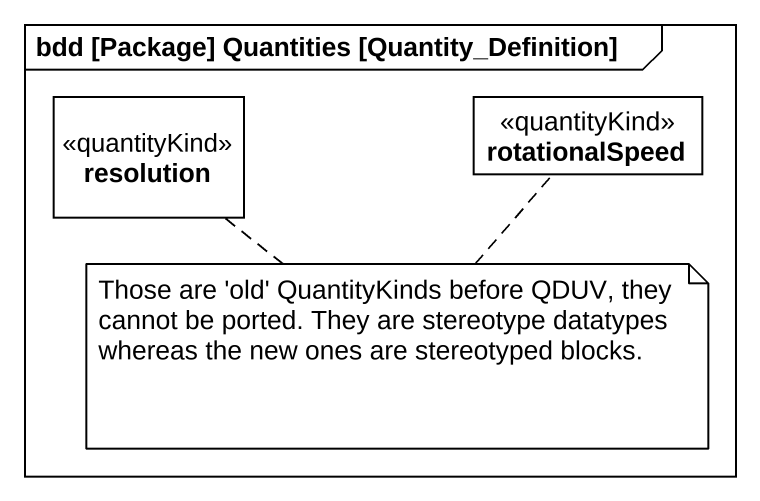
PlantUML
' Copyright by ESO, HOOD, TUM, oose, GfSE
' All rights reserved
@startuml
mainframe bdd [Package] Quantities [Quantity_Definition]
hide circle
hide empty members
class resolution <<quantityKind>>
class rotationalSpeed <<quantityKind>>
note as N1
  Those are 'old' QuantityKinds before QDUV, they cannot be ported. They are stereotype datatypes whereas the new ones are stereotyped blocks.
end note
N1 .. rotationalSpeed
N1 .. resolution
@enduml
